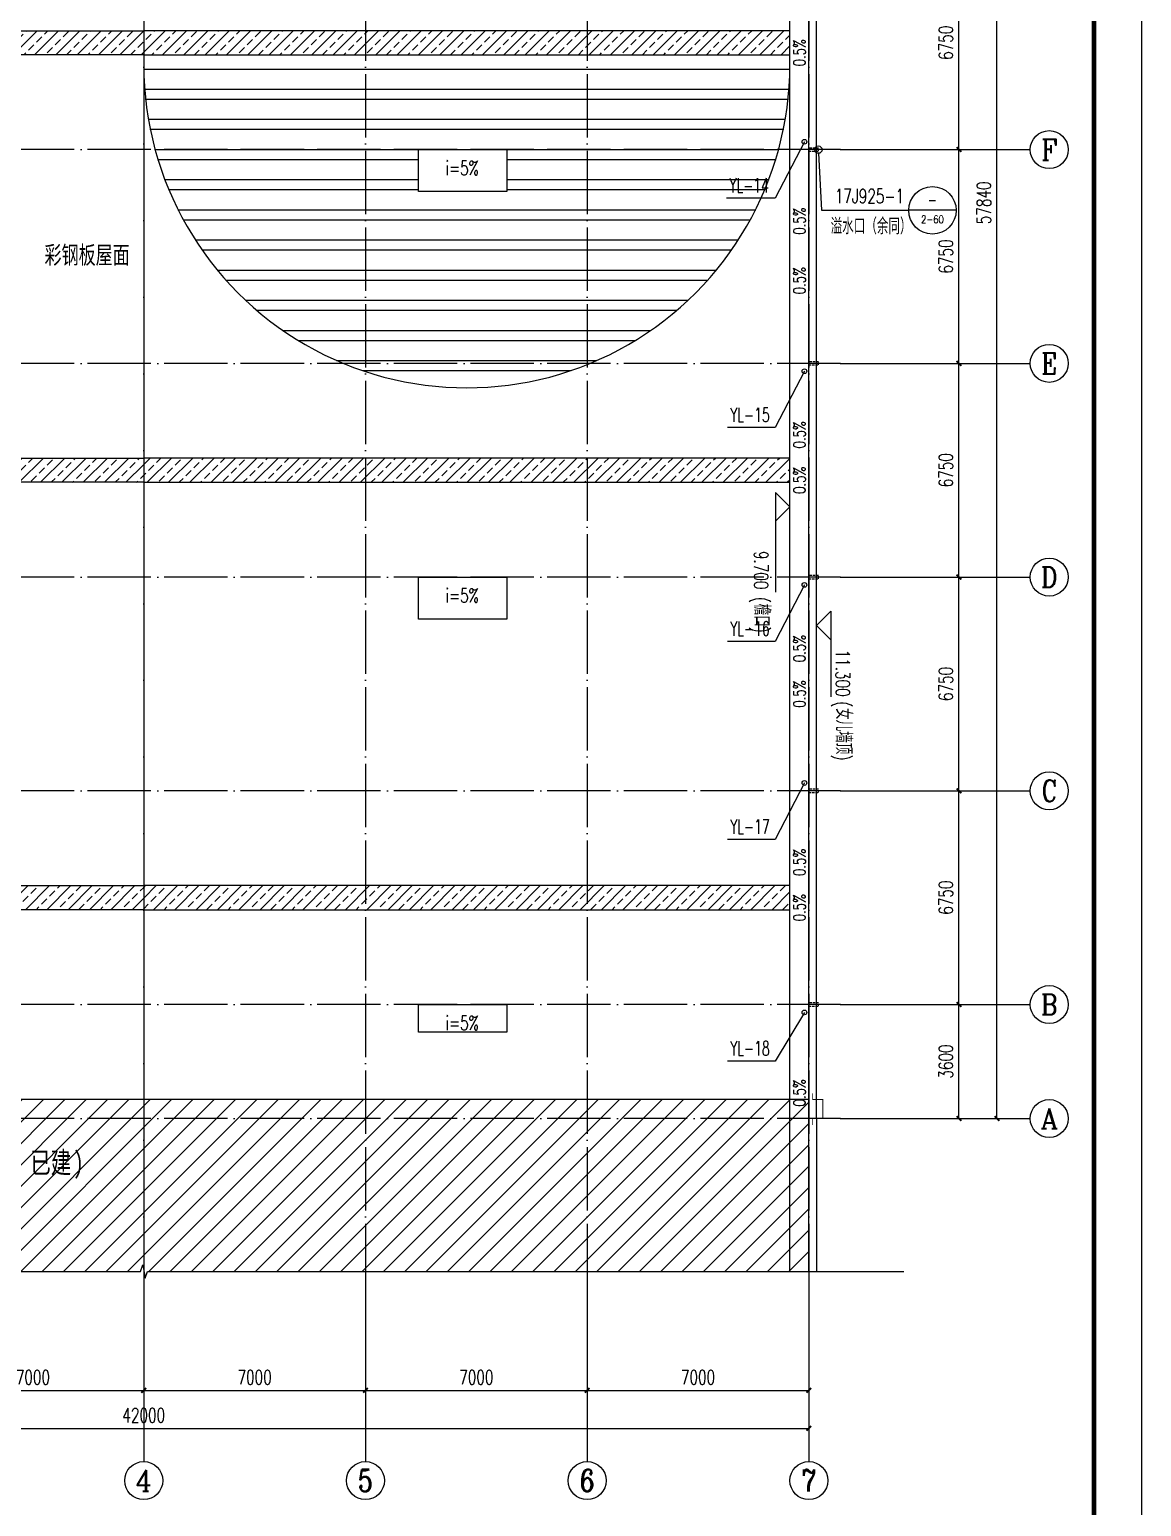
# Model space of a CAD drawing. Extents: x 795723 to 6584336, y 16443136 to 18851075.
# Drawn here: x 2010256 to 2045362, y 17517204 to 17563847 of the extents above; entities that cross this region are included whole.
import ezdxf
from ezdxf.enums import TextEntityAlignment as Align

# ---------------------------------------------------------------- set-up
doc = ezdxf.new("R2010")
doc.units = 0
doc.header["$LTSCALE"] = 1000
doc.header["$MEASUREMENT"] = 0
doc.linetypes.add('DASH', pattern=[0.35, 0.25, -0.1])
doc.linetypes.add('DOTE', pattern=[2.42, 2, -0.2, 0.02, -0.2])
doc.layers.get('Defpoints').update_dxf_attribs({"color": 250})
for name, color, linetype in [('AXIS_TEXT', 7, 'Continuous'), ('AXIS_外部', 171, 'Continuous'), ('DIM_IDEN', 171, 'Continuous'), ('DIM_SYMB', 165, 'Continuous'), ('DIM_雨水', 3, 'Continuous'), ('DOTE', 8, 'DOTE'), ('PUB_DIM', 161, 'Continuous'), ('PUB_TEXT', 7, 'Continuous'), ('TK', 4, 'Continuous'), ('TWT_TEXT', 7, 'Continuous'), ('VPIPE-雨水', 4, 'Continuous'), ('WINDOW', 140, 'Continuous'), ('填充', 8, 'Continuous')]:
    doc.layers.add(name, color=color, linetype=linetype)
doc.styles.add('_TCH_AXIS', font='COMPLEX', dxfattribs={"bigfont": 'GBCBIG'})
doc.styles.add('_TCH_DIM', font='SIMPLEX', dxfattribs={"bigfont": 'GBCBIG'})
doc.styles.add('_TCH_DIM_T3', font='SIMPLEX', dxfattribs={"width": 0.705882, "bigfont": 'GBCBIG'})
doc.styles.add('_TCH_LABEL', font='COMPLEX', dxfattribs={"bigfont": 'GBCBIG'})
doc.styles.add('_TWT_SERIAL', font='COMPLEX', dxfattribs={"width": 0.8, "height": 3, "bigfont": 'HZTXT'})
doc.styles.add('COMPLEX', font='COMPLEX')
doc.styles.add('HT', font='simhei.ttf', dxfattribs={"width": 0.7})
doc.dimstyles.new('_TCH_ARCH&&150', dxfattribs={"dimtxt": 446.25, "dimasz": 150, "dimexe": 375, "dimexo": 450, "dimgap": 189.375, "dimtad": 1, "dimdec": 0, "dimzin": 0, "dimdsep": 46, "dimtxsty": '_TCH_DIM_T3', "dimblk": 'ARCHTICK', "dimcen": 0.09, "dimclrt": 7, "dimazin": 2, "dimtfac": 1, "dimtdec": 0, "dimtix": 1, "dimtmove": 2, "dimatfit": 3, "dimfxl": 0, "dimtolj": 1, "dimtzin": 0, "dimarcsym": 0})
pattern_1 = [(45, (5993.36, -1389131.05), (-336.759605, 336.759605), []), (45, (6330.1, -1389131.05), (-336.759605, 336.759605), [238.125, -119.0625])]

# ---------------------------------------------------------------- blocks, each defined once
blk = doc.blocks.new('GeYuanFrame_12450880', base_point=(18.76, 4.34))
at = {"layer": 'TK'}
blk.add_line((43.76, 414.34), (676.76, 414.34), dxfattribs=at)
blk.add_lwpolyline([(18.76, 424.34), (686.76, 424.34), (686.76, 4.34), (18.76, 4.34), (18.76, 424.34)], dxfattribs=at)
at = {"layer": 'TK', "const_width": 1}
blk.add_lwpolyline([(676.76, 414.34), (43.76, 414.34), (43.76, 14.34), (676.76, 14.34)], close=True, dxfattribs=at)
blk = doc.blocks.new('_ArchTick')
at = {"color": 0, "linetype": 'ByBlock', "const_width": 0.4}
blk.add_lwpolyline([(-0.5, -0.5), (0.5, 0.5)], dxfattribs=at)
blk = doc.blocks.new('*D47')
at = {"layer": 'AXIS_外部', "color": 0, "lineweight": -2}
for p, q in [((2006862, 17524171), (2006862, 17520496)), ((2013862, 17524171), (2013862, 17520496)), ((2006862, 17520871), (2013862, 17520871))]:
    blk.add_line(p, q, dxfattribs=at)
at = {"layer": 'Defpoints', "color": 0}
for p in [(2006862, 17524621), (2013862, 17524621), (2013862, 17520871)]:
    blk.add_point(p, dxfattribs=at)
at = {"layer": 'AXIS_外部', "color": 0, "lineweight": -2, "xscale": 150, "yscale": 150, "zscale": 150, "rotation": 180}
blk.add_blockref('_ArchTick', (2006862, 17520871), dxfattribs=at)
at = {"layer": 'AXIS_外部', "color": 0, "lineweight": -2, "xscale": 150, "yscale": 150, "zscale": 150}
blk.add_blockref('_ArchTick', (2013862, 17520871), dxfattribs=at)
at = {"layer": 'AXIS_外部', "color": 7, "insert": (2010362, 17521284), "char_height": 446.2, "attachment_point": 5, "style": '_TCH_DIM_T3'}
blk.add_mtext('\\A1;7000', dxfattribs=at)
blk = doc.blocks.new('*D48')
at = {"layer": 'AXIS_外部', "color": 0, "lineweight": -2}
for p, q in [((2013862, 17524171), (2013862, 17520496)), ((2020862, 17524171), (2020862, 17520496)), ((2013862, 17520871), (2020862, 17520871))]:
    blk.add_line(p, q, dxfattribs=at)
at = {"layer": 'Defpoints', "color": 0}
for p in [(2013862, 17524621), (2020862, 17524621), (2020862, 17520871)]:
    blk.add_point(p, dxfattribs=at)
at = {"layer": 'AXIS_外部', "color": 0, "lineweight": -2, "xscale": 150, "yscale": 150, "zscale": 150, "rotation": 180}
blk.add_blockref('_ArchTick', (2013862, 17520871), dxfattribs=at)
at = {"layer": 'AXIS_外部', "color": 0, "lineweight": -2, "xscale": 150, "yscale": 150, "zscale": 150}
blk.add_blockref('_ArchTick', (2020862, 17520871), dxfattribs=at)
at = {"layer": 'AXIS_外部', "color": 7, "insert": (2017362, 17521284), "char_height": 446.2, "attachment_point": 5, "style": '_TCH_DIM_T3'}
blk.add_mtext('\\A1;7000', dxfattribs=at)
blk = doc.blocks.new('*D49')
at = {"layer": 'AXIS_外部', "color": 0, "lineweight": -2}
for p, q in [((2020862, 17524171), (2020862, 17520496)), ((2027862, 17524171), (2027862, 17520496)), ((2020862, 17520871), (2027862, 17520871))]:
    blk.add_line(p, q, dxfattribs=at)
at = {"layer": 'Defpoints', "color": 0}
for p in [(2020862, 17524621), (2027862, 17524621), (2027862, 17520871)]:
    blk.add_point(p, dxfattribs=at)
at = {"layer": 'AXIS_外部', "color": 0, "lineweight": -2, "xscale": 150, "yscale": 150, "zscale": 150, "rotation": 180}
blk.add_blockref('_ArchTick', (2020862, 17520871), dxfattribs=at)
at = {"layer": 'AXIS_外部', "color": 0, "lineweight": -2, "xscale": 150, "yscale": 150, "zscale": 150}
blk.add_blockref('_ArchTick', (2027862, 17520871), dxfattribs=at)
at = {"layer": 'AXIS_外部', "color": 7, "insert": (2024362, 17521284), "char_height": 446.2, "attachment_point": 5, "style": '_TCH_DIM_T3'}
blk.add_mtext('\\A1;7000', dxfattribs=at)
blk = doc.blocks.new('*D50')
at = {"layer": 'AXIS_外部', "color": 0, "lineweight": -2}
for p, q in [((2027862, 17524171), (2027862, 17520496)), ((2034862, 17524171), (2034862, 17520496)), ((2027862, 17520871), (2034862, 17520871))]:
    blk.add_line(p, q, dxfattribs=at)
at = {"layer": 'Defpoints', "color": 0}
for p in [(2027862, 17524621), (2034862, 17524621), (2034862, 17520871)]:
    blk.add_point(p, dxfattribs=at)
at = {"layer": 'AXIS_外部', "color": 0, "lineweight": -2, "xscale": 150, "yscale": 150, "zscale": 150, "rotation": 180}
blk.add_blockref('_ArchTick', (2027862, 17520871), dxfattribs=at)
at = {"layer": 'AXIS_外部', "color": 0, "lineweight": -2, "xscale": 150, "yscale": 150, "zscale": 150}
blk.add_blockref('_ArchTick', (2034862, 17520871), dxfattribs=at)
at = {"layer": 'AXIS_外部', "color": 7, "insert": (2031362, 17521284), "char_height": 446.2, "attachment_point": 5, "style": '_TCH_DIM_T3'}
blk.add_mtext('\\A1;7000', dxfattribs=at)
blk = doc.blocks.new('*D51')
at = {"layer": 'AXIS_外部', "color": 0, "lineweight": -2}
for p, q in [((1992862, 17524171), (1992862, 17519296)), ((2034862, 17524171), (2034862, 17519296)), ((1992862, 17519671), (2034862, 17519671))]:
    blk.add_line(p, q, dxfattribs=at)
at = {"layer": 'Defpoints', "color": 0}
for p in [(1992862, 17524621), (2034862, 17524621), (2034862, 17519671)]:
    blk.add_point(p, dxfattribs=at)
at = {"layer": 'AXIS_外部', "color": 0, "lineweight": -2, "xscale": 150, "yscale": 150, "zscale": 150, "rotation": 180}
blk.add_blockref('_ArchTick', (1992862, 17519671), dxfattribs=at)
at = {"layer": 'AXIS_外部', "color": 0, "lineweight": -2, "xscale": 150, "yscale": 150, "zscale": 150}
blk.add_blockref('_ArchTick', (2034862, 17519671), dxfattribs=at)
at = {"layer": 'AXIS_外部', "color": 7, "insert": (2013862, 17520084), "char_height": 446.2, "attachment_point": 5, "style": '_TCH_DIM_T3'}
blk.add_mtext('\\A1;42000', dxfattribs=at)
blk = doc.blocks.new('*D52')
at = {"layer": 'AXIS_外部', "color": 0, "lineweight": -2}
for p, q in [((2036300, 17533055), (2039975, 17533055)), ((2039600, 17529455), (2039600, 17533055)), ((2036300, 17529455), (2039975, 17529455))]:
    blk.add_line(p, q, dxfattribs=at)
at = {"layer": 'Defpoints', "color": 0}
for p in [(2035850, 17533055), (2039600, 17533055), (2035850, 17529455)]:
    blk.add_point(p, dxfattribs=at)
at = {"layer": 'AXIS_外部', "color": 0, "lineweight": -2, "xscale": 150, "yscale": 150, "zscale": 150}
for p, rotation in [((2039600, 17533055), 90), ((2039600, 17529455), 270)]:
    blk.add_blockref('_ArchTick', p, dxfattribs=dict(at, rotation=rotation))
at = {"layer": 'AXIS_外部', "color": 7, "insert": (2039187, 17531255), "char_height": 446.2, "attachment_point": 5, "rotation": 90, "style": '_TCH_DIM_T3'}
blk.add_mtext('\\A1;3600', dxfattribs=at)
blk = doc.blocks.new('*D53')
at = {"layer": 'AXIS_外部', "color": 0, "lineweight": -2}
for p, q in [((2036300, 17539805), (2039975, 17539805)), ((2039600, 17533055), (2039600, 17539805)), ((2036300, 17533055), (2039975, 17533055))]:
    blk.add_line(p, q, dxfattribs=at)
at = {"layer": 'Defpoints', "color": 0}
for p in [(2035850, 17539805), (2039600, 17539805), (2035850, 17533055)]:
    blk.add_point(p, dxfattribs=at)
at = {"layer": 'AXIS_外部', "color": 0, "lineweight": -2, "xscale": 150, "yscale": 150, "zscale": 150}
for p, rotation in [((2039600, 17539805), 90), ((2039600, 17533055), 270)]:
    blk.add_blockref('_ArchTick', p, dxfattribs=dict(at, rotation=rotation))
at = {"layer": 'AXIS_外部', "color": 7, "insert": (2039187, 17536430), "char_height": 446.2, "attachment_point": 5, "rotation": 90, "style": '_TCH_DIM_T3'}
blk.add_mtext('\\A1;6750', dxfattribs=at)
blk = doc.blocks.new('*D54')
at = {"layer": 'AXIS_外部', "color": 0, "lineweight": -2}
for p, q in [((2036300, 17546555), (2039975, 17546555)), ((2039600, 17539805), (2039600, 17546555)), ((2036300, 17539805), (2039975, 17539805))]:
    blk.add_line(p, q, dxfattribs=at)
at = {"layer": 'Defpoints', "color": 0}
for p in [(2035850, 17546555), (2039600, 17546555), (2035850, 17539805)]:
    blk.add_point(p, dxfattribs=at)
at = {"layer": 'AXIS_外部', "color": 0, "lineweight": -2, "xscale": 150, "yscale": 150, "zscale": 150}
for p, rotation in [((2039600, 17546555), 90), ((2039600, 17539805), 270)]:
    blk.add_blockref('_ArchTick', p, dxfattribs=dict(at, rotation=rotation))
at = {"layer": 'AXIS_外部', "color": 7, "insert": (2039187, 17543180), "char_height": 446.2, "attachment_point": 5, "rotation": 90, "style": '_TCH_DIM_T3'}
blk.add_mtext('\\A1;6750', dxfattribs=at)
blk = doc.blocks.new('*D55')
at = {"layer": 'AXIS_外部', "color": 0, "lineweight": -2}
for p, q in [((2036300, 17553305), (2039975, 17553305)), ((2039600, 17546555), (2039600, 17553305)), ((2036300, 17546555), (2039975, 17546555))]:
    blk.add_line(p, q, dxfattribs=at)
at = {"layer": 'Defpoints', "color": 0}
for p in [(2035850, 17553305), (2039600, 17553305), (2035850, 17546555)]:
    blk.add_point(p, dxfattribs=at)
at = {"layer": 'AXIS_外部', "color": 0, "lineweight": -2, "xscale": 150, "yscale": 150, "zscale": 150}
for p, rotation in [((2039600, 17553305), 90), ((2039600, 17546555), 270)]:
    blk.add_blockref('_ArchTick', p, dxfattribs=dict(at, rotation=rotation))
at = {"layer": 'AXIS_外部', "color": 7, "insert": (2039187, 17549930), "char_height": 446.2, "attachment_point": 5, "rotation": 90, "style": '_TCH_DIM_T3'}
blk.add_mtext('\\A1;6750', dxfattribs=at)
blk = doc.blocks.new('*D56')
at = {"layer": 'AXIS_外部', "color": 0, "lineweight": -2}
for p, q in [((2036300, 17560055), (2039975, 17560055)), ((2039600, 17553305), (2039600, 17560055)), ((2036300, 17553305), (2039975, 17553305))]:
    blk.add_line(p, q, dxfattribs=at)
at = {"layer": 'Defpoints', "color": 0}
for p in [(2035850, 17560055), (2039600, 17560055), (2035850, 17553305)]:
    blk.add_point(p, dxfattribs=at)
at = {"layer": 'AXIS_外部', "color": 0, "lineweight": -2, "xscale": 150, "yscale": 150, "zscale": 150}
for p, rotation in [((2039600, 17560055), 90), ((2039600, 17553305), 270)]:
    blk.add_blockref('_ArchTick', p, dxfattribs=dict(at, rotation=rotation))
at = {"layer": 'AXIS_外部', "color": 7, "insert": (2039187, 17556680), "char_height": 446.2, "attachment_point": 5, "rotation": 90, "style": '_TCH_DIM_T3'}
blk.add_mtext('\\A1;6750', dxfattribs=at)
blk = doc.blocks.new('*D57')
at = {"layer": 'AXIS_外部', "color": 0, "lineweight": -2}
for p, q in [((2036300, 17566805), (2039975, 17566805)), ((2039600, 17560055), (2039600, 17566805)), ((2036300, 17560055), (2039975, 17560055))]:
    blk.add_line(p, q, dxfattribs=at)
at = {"layer": 'Defpoints', "color": 0}
for p in [(2035850, 17566805), (2039600, 17566805), (2035850, 17560055)]:
    blk.add_point(p, dxfattribs=at)
at = {"layer": 'AXIS_外部', "color": 0, "lineweight": -2, "xscale": 150, "yscale": 150, "zscale": 150}
for p, rotation in [((2039600, 17566805), 90), ((2039600, 17560055), 270)]:
    blk.add_blockref('_ArchTick', p, dxfattribs=dict(at, rotation=rotation))
at = {"layer": 'AXIS_外部', "color": 7, "insert": (2039187, 17563430), "char_height": 446.2, "attachment_point": 5, "rotation": 90, "style": '_TCH_DIM_T3'}
blk.add_mtext('\\A1;6750', dxfattribs=at)
blk = doc.blocks.new('*D62')
at = {"layer": 'AXIS_外部', "color": 0, "lineweight": -2}
for p, q in [((2036300, 17587295), (2041175, 17587295)), ((2040800, 17529455), (2040800, 17587295)), ((2036300, 17529455), (2041175, 17529455))]:
    blk.add_line(p, q, dxfattribs=at)
at = {"layer": 'Defpoints', "color": 0}
for p in [(2035850, 17587295), (2040800, 17587295), (2035850, 17529455)]:
    blk.add_point(p, dxfattribs=at)
at = {"layer": 'AXIS_外部', "color": 0, "lineweight": -2, "xscale": 150, "yscale": 150, "zscale": 150}
for p, rotation in [((2040800, 17587295), 90), ((2040800, 17529455), 270)]:
    blk.add_blockref('_ArchTick', p, dxfattribs=dict(at, rotation=rotation))
at = {"layer": 'AXIS_外部', "color": 7, "insert": (2040387, 17558375), "char_height": 446.2, "attachment_point": 5, "rotation": 90, "style": '_TCH_DIM_T3'}
blk.add_mtext('\\A1;57840', dxfattribs=at)
blk = doc.blocks.new('_AXISO')
blk.add_circle((0, 0), 0.5)
at = {"layer": 'AXIS_TEXT', "style": 'COMPLEX', "width": 1.041667}
blk.add_attdef('A', text='', height=0.56, dxfattribs=at).set_placement((-0.25, -0.28), (0.25, -0.28), align=Align.FIT)

msp = doc.modelspace()

# ---------------------------------------------------------------- hatches: boundary and pattern name
h = msp.add_hatch()
h.set_pattern_fill('ANSI31', color=250, scale=300, style=0)
h.set_pattern_definition([(45, (5999.36, -1159739.2), (-336.759605, 336.759605), [])])
h.paths.add_polyline_path([(1992867.6, 17530054.7), (2034861.6, 17530054.7), (2034861.6, 17524621), (1992867.6, 17524621)])
at = {"layer": '填充'}
h = msp.add_hatch(dxfattribs=at)
h.set_pattern_fill('ANSI33', color=4, scale=150, style=0)
h.set_pattern_definition(pattern_1)
h.paths.add_polyline_path([(1993461.6, 17563809.7), (2013861.6, 17563809.7), (2013861.6, 17563049.7), (1993461.6, 17563049.7)])
h = msp.add_hatch(dxfattribs=at)
h.set_pattern_fill('ANSI33', color=4, scale=150, style=0)
h.set_pattern_definition(pattern_1)
h.paths.add_polyline_path([(2034261.6, 17563809.7), (2013861.6, 17563809.7), (2013861.6, 17563049.7), (2034261.6, 17563049.7)])
h = msp.add_hatch(dxfattribs=at)
h.set_pattern_fill('ANSI32', color=251, scale=200, angle=135, style=0)
h.set_pattern_definition([(180, (2e-10, -1500), (-6e-14, -952.5), []), (180, (-317.5, -1182.5), (-6e-14, -952.5), [])])
edge = h.paths.add_edge_path()
edge.add_line((2034261.6, 17562281.9), (2034261.6, 17562824.7))
edge.add_line((2034261.6, 17562824.7), (2013861.6, 17562824.7))
edge.add_line((2013861.6, 17562824.7), (2013861.6, 17562281.9))
edge.add_arc((2024061.6, 17562742.3), 10210.4, 182.58433, 357.41567)
h.paths.add_polyline_path([(2025329.5, 17558729.7), (2022531.8, 17558729.7), (2022531.8, 17560054.7), (2025329.5, 17560054.7)], flags=16)
h = msp.add_hatch(dxfattribs=at)
h.set_pattern_fill('ANSI33', color=4, scale=150, style=0)
h.set_pattern_definition([(45, (5993.4, -1390031), (-336.759605, 336.759605), []), (45, (6330.15, -1390031), (-336.759605, 336.759605), [238.125, -119.0625])])
h.paths.add_polyline_path([(1993461.6, 17550309.7), (2013861.6, 17550309.7), (2013861.6, 17549549.7), (1993461.6, 17549549.7)])
h = msp.add_hatch(dxfattribs=at)
h.set_pattern_fill('ANSI33', color=4, scale=150, style=0)
h.set_pattern_definition([(45, (5993.4, -1390031), (-336.759605, 336.759605), []), (45, (6330.15, -1390031), (-336.759605, 336.759605), [238.125, -119.0625])])
h.paths.add_polyline_path([(2034261.6, 17550309.7), (2013861.6, 17550309.7), (2013861.6, 17549549.7), (2034261.6, 17549549.7)])
h = msp.add_hatch(dxfattribs=at)
h.set_pattern_fill('ANSI33', color=4, scale=150, style=0)
h.set_pattern_definition([(45, (5987.4, -1390930.96), (-336.759605, 336.759605), []), (45, (6324.15, -1390930.96), (-336.759605, 336.759605), [238.125, -119.0625])])
h.paths.add_polyline_path([(1993461.6, 17536809.7), (2013861.6, 17536809.7), (2013861.6, 17536049.7), (1993461.6, 17536049.7)])
h = msp.add_hatch(dxfattribs=at)
h.set_pattern_fill('ANSI33', color=4, scale=150, style=0)
h.set_pattern_definition([(45, (5987.4, -1390930.96), (-336.759605, 336.759605), []), (45, (6324.15, -1390930.96), (-336.759605, 336.759605), [238.125, -119.0625])])
h.paths.add_polyline_path([(2034261.6, 17536809.7), (2013861.6, 17536809.7), (2013861.6, 17536049.7), (2034261.6, 17536049.7)])

# ---------------------------------------------------------------- linework, layer by layer
at = {"color": 250}
msp.add_line((2034861.6, 17530054.7), (1992861.6, 17530054.7), dxfattribs=at)
for points in [[(1993461.6, 17563809.7), (2013861.6, 17563809.7), (2013861.6, 17563049.7), (1993461.6, 17563049.7)], [(2034261.6, 17563809.7), (2013861.6, 17563809.7), (2013861.6, 17563049.7), (2034261.6, 17563049.7)], [(2025329.5, 17558729.7), (2022531.8, 17558729.7), (2022531.8, 17560054.7), (2025329.5, 17560054.7)], [(1993461.6, 17550309.7), (2013861.6, 17550309.7), (2013861.6, 17549549.7), (1993461.6, 17549549.7)], [(2034261.6, 17550309.7), (2013861.6, 17550309.7), (2013861.6, 17549549.7), (2034261.6, 17549549.7)], [(2025329.5, 17545229.7), (2022531.8, 17545229.7), (2022531.8, 17546554.7), (2025329.5, 17546554.7)], [(1993461.6, 17536809.7), (2013861.6, 17536809.7), (2013861.6, 17536049.7), (1993461.6, 17536049.7)], [(2034261.6, 17536809.7), (2013861.6, 17536809.7), (2013861.6, 17536049.7), (2034261.6, 17536049.7)], [(2025329.5, 17532179.7), (2022531.8, 17532179.7), (2022531.8, 17533054.7), (2025329.5, 17533054.7)]]:
    msp.add_lwpolyline(points, close=True)
at = {"linetype": 'DASH', "ltscale": 0.3}
for points in [[(2034861.6, 17560104.7), (2034861.6, 17560004.7), (2035161.6, 17560004.7), (2035161.6, 17560104.7)], [(2034861.6, 17553354.7), (2034861.6, 17553254.7), (2035161.6, 17553254.7), (2035161.6, 17553354.7)], [(2034861.6, 17546604.7), (2034861.6, 17546504.7), (2035161.6, 17546504.7), (2035161.6, 17546604.7)], [(2034861.6, 17539854.7), (2034861.6, 17539754.7), (2035161.6, 17539754.7), (2035161.6, 17539854.7)], [(2034861.6, 17533104.7), (2034861.6, 17533004.7), (2035161.6, 17533004.7), (2035161.6, 17533104.7)]]:
    msp.add_lwpolyline(points, close=True, dxfattribs=at)
at = {"const_width": 30}
msp.add_lwpolyline([(2034981.6, 17529254.7), (2034981.6, 17529454.7), (2035301.6, 17529454.7), (2035301.6, 17530054.7), (2034981.6, 17530054.7), (2034981.6, 17530254.7)], dxfattribs=at)
at = {"layer": 'AXIS_外部'}
for p, q in [((2035849.6, 17560054.7), (2041849.6, 17560054.7)), ((2035849.6, 17553304.7), (2041849.6, 17553304.7)), ((2035849.6, 17546554.7), (2041849.6, 17546554.7)), ((2035849.6, 17539804.7), (2041849.6, 17539804.7)), ((2035849.6, 17533054.7), (2041849.6, 17533054.7)), ((2035849.6, 17529454.7), (2041849.6, 17529454.7)), ((2013861.6, 17524621), (2013861.6, 17518621)), ((2020861.6, 17524621), (2020861.6, 17518621)), ((2027861.6, 17524621), (2027861.6, 17518621)), ((2034861.6, 17524621), (2034861.6, 17518621))]:
    msp.add_line(p, q, dxfattribs=at)
at = {"layer": 'DIM_IDEN'}
for p, q in [((2035167.6, 17559939), (2035261.1, 17558137.7)), ((2035261.1, 17558137.7), (2038012.7, 17558137.7)), ((2039512.7, 17558137.7), (2038012.7, 17558137.7))]:
    msp.add_line(p, q, dxfattribs=at)
for centre, radius in [((2035161.6, 17560054.7), 115.8), ((2038762.7, 17558137.7), 750)]:
    msp.add_circle(centre, radius, dxfattribs=at)
at = {"layer": 'DIM_SYMB'}
for points in [[(2023231.2, 17559145.9, 0, 0, 0), (2024178.9, 17559145.9, 120, 0, 0), (2024628.9, 17559145.9, 0, 0, 0)], [(2023231.2, 17545645.9, 0, 0, 0), (2024178.9, 17545645.9, 120, 0, 0), (2024628.9, 17545645.9, 0, 0, 0)], [(2023231.2, 17532145.9, 0, 0, 0), (2024178.9, 17532145.9, 120, 0, 0), (2024628.9, 17532145.9, 0, 0, 0)]]:
    msp.add_lwpolyline(points, format="xyseb", dxfattribs=at)
at = {"layer": 'DIM_SYMB', "color": 150}
msp.add_lwpolyline([(1989873.6, 17524621), (2013754.1, 17524621), (2013830.6, 17524831), (2013904.6, 17524411), (2013979.1, 17524621), (2037861.6, 17524621)], dxfattribs=at)
at = {"layer": 'DIM_雨水'}
for p, q in [((2034721.7, 17560303), (2033798.7, 17558520.6)), ((2033798.7, 17558520.6), (2032263.3, 17558520.6)), ((2034721.7, 17553056.4), (2033798.7, 17551274)), ((2033798.7, 17551274), (2032289.2, 17551274)), ((2034721.7, 17546306.4), (2033798.7, 17544524)), ((2033798.7, 17544524), (2032289.2, 17544524)), ((2034721.7, 17540053), (2033798.7, 17538270.6)), ((2033798.7, 17538270.6), (2032289.2, 17538270.6)), ((2034721.7, 17532806.4), (2033798.7, 17531270.2)), ((2033798.7, 17531270.2), (2032289.2, 17531270.2))]:
    msp.add_line(p, q, dxfattribs=at)
at = {"layer": 'DOTE'}
for p, q in [((2013861.6, 17589054.7), (2013861.6, 17524655.1)), ((2020861.6, 17589054.7), (2020861.6, 17524621)), ((2027861.6, 17589054.7), (2027861.6, 17524621)), ((2034861.6, 17589054.7), (2034861.6, 17524621)), ((2035861.6, 17560054.7), (1991873.6, 17560054.7)), ((2035861.6, 17553304.7), (1991873.6, 17553304.7)), ((2035861.6, 17546554.7), (1991873.6, 17546554.7)), ((2035861.6, 17539804.7), (1991873.6, 17539804.7)), ((2035861.6, 17533054.7), (1991873.6, 17533054.7)), ((2035861.6, 17529454.7), (1991873.6, 17529454.7))]:
    msp.add_line(p, q, dxfattribs=at)
at = {"layer": 'PUB_DIM'}
for p, q in [((2034261.6, 17548774.5), (2033811.6, 17549224.5)), ((2033811.6, 17549224.5), (2033811.6, 17546074.5)), ((2034261.6, 17548774.5), (2033811.6, 17548324.5)), ((2035101.6, 17545027.6), (2035551.6, 17545477.6)), ((2035551.6, 17545477.6), (2035551.6, 17542777.6)), ((2035101.6, 17545027.6), (2035551.6, 17544577.6))]:
    msp.add_line(p, q, dxfattribs=at)
for points in [[(2034564, 17562549.4, 0, 0, 0), (2034564, 17561049.4, 120, 0, 0), (2034564, 17560599.4, 0, 0, 0)], [(2034564, 17558376.6, 0, 0, 0), (2034564, 17559426.6, 120, 0, 0), (2034564, 17559876.6, 0, 0, 0)], [(2034564, 17555349.4, 0, 0, 0), (2034564, 17554299.4, 120, 0, 0), (2034564, 17553849.4, 0, 0, 0)], [(2034564, 17551626.6, 0, 0, 0), (2034564, 17552676.6, 120, 0, 0), (2034564, 17553126.6, 0, 0, 0)], [(2034564, 17549049.4, 0, 0, 0), (2034564, 17547549.4, 120, 0, 0), (2034564, 17547099.4, 0, 0, 0)], [(2034564, 17544876.6, 0, 0, 0), (2034564, 17545926.6, 120, 0, 0), (2034564, 17546376.6, 0, 0, 0)], [(2034564, 17542299.4, 0, 0, 0), (2034564, 17540799.4, 120, 0, 0), (2034564, 17540349.4, 0, 0, 0)], [(2034564, 17538126.6, 0, 0, 0), (2034564, 17539176.6, 120, 0, 0), (2034564, 17539626.6, 0, 0, 0)], [(2034564, 17535549.4, 0, 0, 0), (2034564, 17534049.4, 120, 0, 0), (2034564, 17533599.4, 0, 0, 0)], [(2034564, 17530845.3, 0, 0, 0), (2034564, 17531757.3, 120, 0, 0), (2034564, 17532207.3, 0, 0, 0)]]:
    msp.add_lwpolyline(points, format="xyseb", dxfattribs=at)
at = {"layer": 'VPIPE-雨水', "linetype": 'Continuous'}
for centre in [(2034721.7, 17560303), (2034721.7, 17553056.4), (2034721.7, 17546306.4), (2034721.7, 17540053), (2034721.7, 17532806.4)]:
    msp.add_circle(centre, 75, dxfattribs=at)
at = {"layer": 'WINDOW'}
for p, q in [((2013861.6, 17587054.7), (2013861.6, 17524655.1)), ((2034261.6, 17524621), (2034261.6, 17587054.7)), ((2035101.6, 17529454.7), (2035101.6, 17524621))]:
    msp.add_line(p, q, dxfattribs=at)
for points in [[(2035101.6, 17529454.7), (2035101.6, 17587294.7), (1992621.6, 17587294.7), (1992621.6, 17529454.7)], [(2034861.6, 17524621), (2034861.6, 17587054.7), (1992861.6, 17587054.7), (1992861.6, 17524621)]]:
    msp.add_lwpolyline(points, dxfattribs=at)
msp.add_arc((2024061.6, 17562731.9), 10200, 179.99988, 359.99988, dxfattribs=at)

# ---------------------------------------------------------------- block references
at = {"xscale": 150, "yscale": 150, "zscale": 150, "rotation": 270}
msp.add_blockref('GeYuanFrame_12450880', (1982361.6, 17602842), dxfattribs=at)
at = {"layer": 'AXIS_外部'}
ref = msp.add_blockref('_AXISO', (2042449.6, 17560054.7), dxfattribs=dict(at, xscale=1200, yscale=1200, zscale=1200))
ref.add_attrib('A', 'F', dxfattribs={"layer": 'AXIS_TEXT', "height": 668.2, "style": '_TCH_AXIS'}).set_placement((2042195.1, 17559720.6), (2042704.1, 17559720.6), align=Align.FIT)
ref = msp.add_blockref('_AXISO', (2042449.6, 17553304.7), dxfattribs=dict(at, xscale=1200, yscale=1200, zscale=1200))
ref.add_attrib('A', 'E', dxfattribs={"layer": 'AXIS_TEXT', "height": 668.2, "style": '_TCH_AXIS'}).set_placement((2042195.1, 17552970.6), (2042704.1, 17552970.6), align=Align.FIT)
ref = msp.add_blockref('_AXISO', (2042449.6, 17546554.7), dxfattribs=dict(at, xscale=1200, yscale=1200, zscale=1200))
ref.add_attrib('A', 'D', dxfattribs={"layer": 'AXIS_TEXT', "height": 652.9, "style": '_TCH_AXIS'}).set_placement((2042185.3, 17546228.2), (2042713.9, 17546228.2), align=Align.FIT)
ref = msp.add_blockref('_AXISO', (2042449.6, 17539804.7), dxfattribs=dict(at, xscale=1200, yscale=1200, zscale=1200))
ref.add_attrib('A', 'C', dxfattribs={"layer": 'AXIS_TEXT', "height": 683.5, "style": '_TCH_AXIS'}).set_placement((2042205.5, 17539462.9), (2042693.7, 17539462.9), align=Align.FIT)
ref = msp.add_blockref('_AXISO', (2042449.6, 17533054.7), dxfattribs=dict(at, xscale=1200, yscale=1200, zscale=1200))
ref.add_attrib('A', 'B', dxfattribs={"layer": 'AXIS_TEXT', "height": 652.9, "style": '_TCH_AXIS'}).set_placement((2042185.3, 17532728.2), (2042713.9, 17532728.2), align=Align.FIT)
ref = msp.add_blockref('_AXISO', (2042449.6, 17529454.7), dxfattribs=dict(at, xscale=1200, yscale=1200, zscale=1200))
ref.add_attrib('A', 'A', dxfattribs={"layer": 'AXIS_TEXT', "height": 637.8, "style": '_TCH_AXIS'}).set_placement((2042176.3, 17529135.8), (2042722.9, 17529135.8), align=Align.FIT)
ref = msp.add_blockref('_AXISO', (2013861.6, 17518021), dxfattribs=dict(at, xscale=1200, yscale=1200, zscale=1200))
ref.add_attrib('A', '4', dxfattribs={"layer": 'AXIS_TEXT', "height": 668.2, "style": '_TCH_AXIS'}).set_placement((2013607.1, 17517687), (2014116.1, 17517687), align=Align.FIT)
ref = msp.add_blockref('_AXISO', (2020861.6, 17518021), dxfattribs=dict(at, xscale=1200, yscale=1200, zscale=1200))
ref.add_attrib('A', '5', dxfattribs={"layer": 'AXIS_TEXT', "height": 698.9, "style": '_TCH_AXIS'}).set_placement((2020628.6, 17517671.6), (2021094.6, 17517671.6), align=Align.FIT)
ref = msp.add_blockref('_AXISO', (2027861.6, 17518021), dxfattribs=dict(at, xscale=1200, yscale=1200, zscale=1200))
ref.add_attrib('A', '6', dxfattribs={"layer": 'AXIS_TEXT', "height": 698.9, "style": '_TCH_AXIS'}).set_placement((2027628.6, 17517671.6), (2028094.6, 17517671.6), align=Align.FIT)
ref = msp.add_blockref('_AXISO', (2034861.6, 17518021), dxfattribs=dict(at, xscale=1200, yscale=1200, zscale=1200))
ref.add_attrib('A', '7', dxfattribs={"layer": 'AXIS_TEXT', "height": 698.9, "style": '_TCH_AXIS'}).set_placement((2034628.6, 17517671.6), (2035094.6, 17517671.6), align=Align.FIT)

# ---------------------------------------------------------------- texts
at = {"layer": 'PUB_TEXT', "style": '_TCH_DIM', "width": 0.705882}
for s, height, rotation, p in [('0.5%%%', 382.5, 90, (2034755.3, 17562684.4)), ('0.5%%%', 382.5, 90, (2034755.3, 17557367.3)), ('0.5%%%', 382.5, 90, (2034755.3, 17555484.4)), ('0.5%%%', 382.5, 90, (2034755.3, 17550617.3)), ('0.5%%%', 382.5, 90, (2034755.3, 17549184.4)), ('9.700', 446.25, 270, (2033129.1, 17547379.5)), ('(', 446.2, 270, (2033129.1, 17545924.5)), (')', 446.2, 270, (2033129.1, 17544977.2)), ('0.5%%%', 382.5, 90, (2034755.3, 17543867.3)), ('11.300', 446.25, 270, (2035709.1, 17544262.6)), ('0.5%%%', 382.5, 90, (2034755.3, 17542434.4)), ('(', 446.2, 270, (2035709.1, 17542627.6)), (')', 446.2, 270, (2035709.1, 17540943.1)), ('0.5%%%', 382.5, 90, (2034755.3, 17537117.3)), ('0.5%%%', 382.5, 90, (2034755.3, 17535684.4)), ('0.5%%%', 382.5, 90, (2034755.3, 17529836))]:
    msp.add_text(s, height=height, rotation=rotation, dxfattribs=at).set_placement(p)
at = {"layer": 'PUB_TEXT'}
for s, height, style, width, p in [('i=5%', 446.25, '_TCH_DIM', 0.705882, (2023390, 17559250.9)), ('17J925-1', 446.25, '_TCH_LABEL', 0.705882, (2035680.2, 17558365)), ('彩钢板屋面', 563.29, 'HT', 0.7, (2010729, 17556446.3)), ('i=5%', 446.25, '_TCH_DIM', 0.705882, (2023390, 17545750.9)), ('i=5%', 446.25, '_TCH_DIM', 0.705882, (2023390, 17532250.9)), ('已建', 675.95, 'HT', 0.7, (2010281.7, 17527727.4)), (')', 675.9, 'HT', 0.7, (2011642.8, 17527727.4))]:
    msp.add_text(s, height=height, dxfattribs=dict(at, style=style, width=width)).set_placement(p)
at = {"layer": 'PUB_TEXT', "style": '_TCH_LABEL'}
for s, height, width, p, p2 in [('-', 387.7, 1.193147, (2038619.2, 17558277.1), (2038906.1, 17558277.1)), ('2-60', 245.86, 1.077578, (2038403, 17557727), (2039122.3, 17557727))]:
    msp.add_text(s, height=height, dxfattribs=dict(at, width=width)).set_placement(p, p2, align=Align.FIT)
msp.add_text('溢水口（余同）', height=506.38, dxfattribs=at).set_placement((2035550.1, 17557383.3))
at = {"layer": 'PUB_TEXT', "style": '_TCH_DIM'}
for s, p in [('檐口', (2033129.1, 17545714.5)), ('女儿墙顶', (2035709.1, 17542417.6))]:
    msp.add_text(s, height=506.38, rotation=270, dxfattribs=at).set_placement(p)
at = {"layer": 'TWT_TEXT', "style": '_TWT_SERIAL', "width": 0.64}
for s, p in [('YL-14', (2032353.3, 17558700.6)), ('YL-15', (2032379.2, 17551454)), ('YL-16', (2032379.2, 17544704)), ('YL-17', (2032379.2, 17538450.6)), ('YL-18', (2032379.2, 17531450.2))]:
    msp.add_text(s, height=450, dxfattribs=at).set_placement(p)

# ---------------------------------------------------------------- dimensions: what is measured, and where the dimension line sits
at = {"layer": 'AXIS_外部'}
for p1, p2, distance, picture, middle in [((2035849.6, 17529454.7), (2035849.6, 17587294.7), -4950, '*D62', (2040387.1, 17558374.7)), ((2035849.6, 17560054.7), (2035849.6, 17566804.7), -3750, '*D57', (2039187.1, 17563429.7)), ((2035849.6, 17553304.7), (2035849.6, 17560054.7), -3750, '*D56', (2039187.1, 17556679.7)), ((2035849.6, 17546554.7), (2035849.6, 17553304.7), -3750, '*D55', (2039187.1, 17549929.7)), ((2035849.6, 17539804.7), (2035849.6, 17546554.7), -3750, '*D54', (2039187.1, 17543179.7)), ((2035849.6, 17533054.7), (2035849.6, 17539804.7), -3750, '*D53', (2039187.1, 17536429.7)), ((2035849.6, 17529454.7), (2035849.6, 17533054.7), -3750, '*D52', (2039187.1, 17531254.7)), ((1992861.6, 17524621), (2034861.6, 17524621), -4950, '*D51', (2013861.6, 17520083.5)), ((2006861.6, 17524621), (2013861.6, 17524621), -3750, '*D47', (2010361.6, 17521283.5)), ((2013861.6, 17524621), (2020861.6, 17524621), -3750, '*D48', (2017361.6, 17521283.5)), ((2020861.6, 17524621), (2027861.6, 17524621), -3750, '*D49', (2024361.6, 17521283.5)), ((2027861.6, 17524621), (2034861.6, 17524621), -3750, '*D50', (2031361.6, 17521283.5))]:
    dim = msp.add_aligned_dim(p1=p1, p2=p2, distance=distance, dimstyle='_TCH_ARCH&&150', dxfattribs=at)
    dim.commit()
    dim.dimension.update_dxf_attribs({"geometry": picture, "text_midpoint": middle})

doc.saveas('drawing.dxf')
